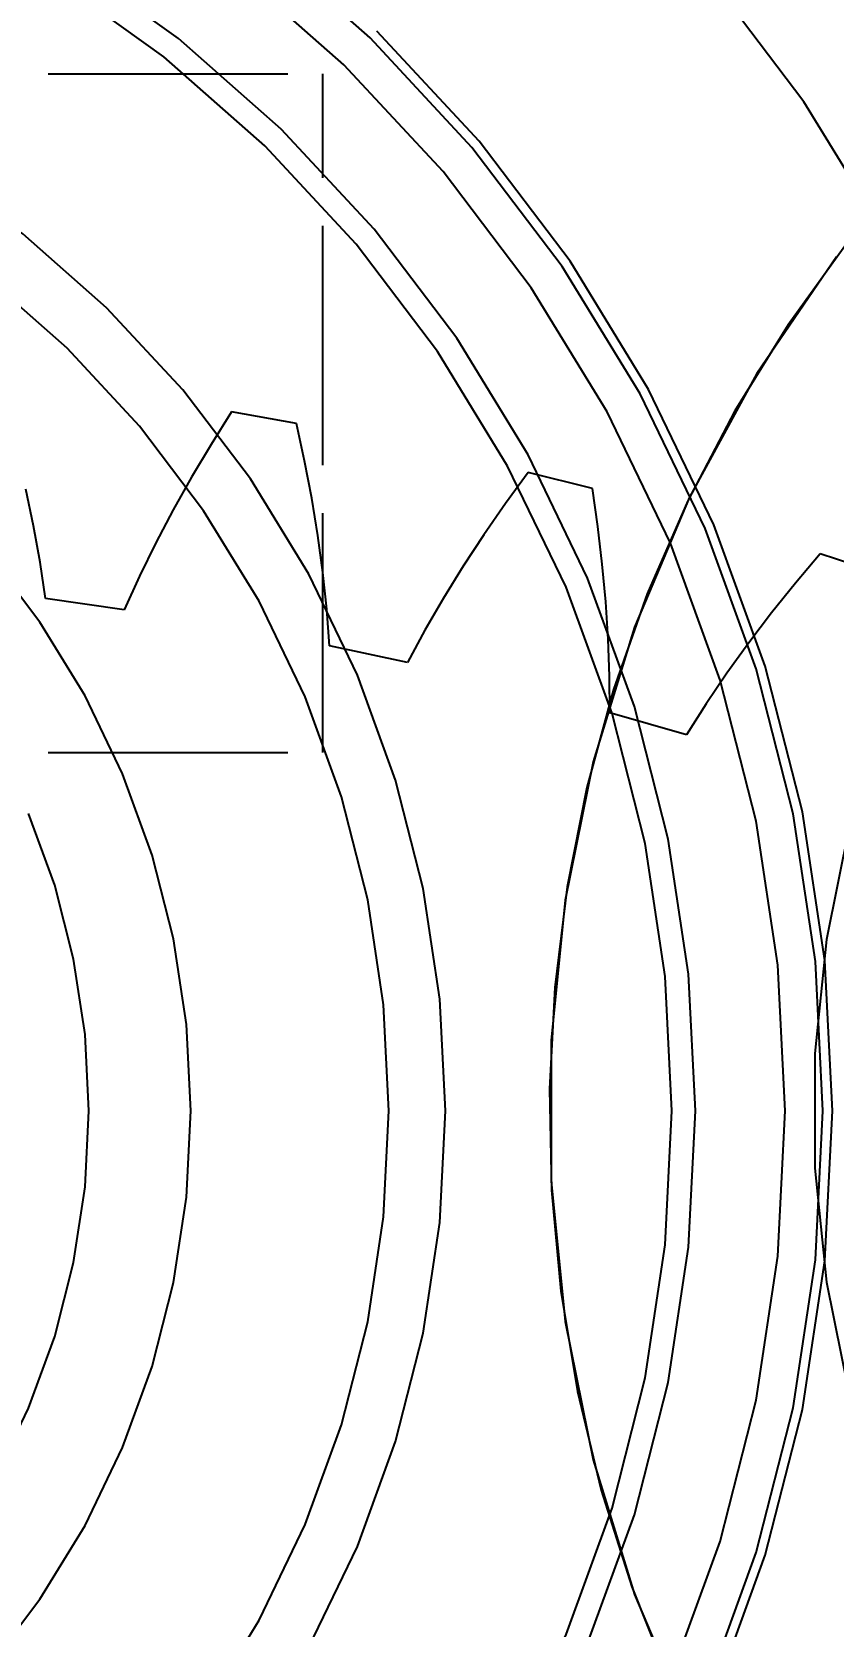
# Model space of a CAD drawing. Header units: millimetres. Extents: x -9 to 234, y -53 to 196.
# Drawn here: x 29.01 to 33.25, y 142.97 to 151.42 of the extents above; entities that cross this region are included whole.
import ezdxf

# ---------------------------------------------------------------- set-up
doc = ezdxf.new("R2010")
doc.units = ezdxf.units.MM
doc.linetypes.add('DASHED', pattern=[1.524, 1.27, -0.254])
doc.layers.add('DIMS', color=3, linetype='CONTINUOUS')
doc.layers.add('HIDDEN', color=8, linetype='DASHED')
doc.styles.add('OpenSansCondensed-Light', font='OpenSansCondensed-Light.ttf')
doc.dimstyles.new('EZDXF', dxfattribs={"dimtxt": 0.25, "dimasz": 0.175, "dimexe": 0.375, "dimexo": 0.125, "dimgap": 0.1, "dimtad": 1, "dimlfac": 100, "dimzin": 12, "dimdsep": 46, "dimtxsty": 'OpenSansCondensed-Light', "dimblk": 'ARCHTICK', "dimcen": 2.5, "dimazin": 3, "dimtfac": 0.5, "dimtmove": 2, "dimatfit": 3})

# ---------------------------------------------------------------- blocks, each defined once
blk = doc.blocks.new('_ARCHTICK')
at = {"color": 0, "linetype": 'BYBLOCK', "const_width": 0.15}
blk.add_lwpolyline([(-0.5, -0.5), (0.5, 0.5)], dxfattribs=at)

msp = doc.modelspace()

# ---------------------------------------------------------------- linework, layer by layer
at = {"layer": 'HIDDEN'}
for points in [[(33.2, 145.7), (33.16049, 146.49156), (33.04237, 147.27526), (32.8468, 148.0433), (32.57574, 148.78806), (32.23186, 149.50212), (31.8186, 150.17839), (31.34005, 150.81016), (30.80098, 151.39114), (30.20674, 151.91556)], [(33.2, 145.7), (33.16049, 146.49156), (33.04237, 147.27526), (32.8468, 148.0433), (32.57574, 148.78806), (32.23186, 149.50212), (31.8186, 150.17839), (31.34005, 150.81016), (30.80098, 151.39114), (30.20674, 151.91556)], [(32.52426, 145.7), (32.48812, 146.42428), (32.38003, 147.14137), (32.20109, 147.84413), (31.95306, 148.52558), (31.63842, 149.17895), (31.26028, 149.79774), (30.82241, 150.37581), (30.32916, 150.9074), (29.78543, 151.38725), (29.19662, 151.81057)], [(33.5931, 150.24341), (33.09927, 151.05154), (32.52742, 151.80648)], [(33.5931, 150.24341), (33.09927, 151.05154), (32.52742, 151.80648)], [(32.4, 145.7), (32.36447, 146.41191), (32.25823, 147.11674), (32.08235, 147.8075), (31.83855, 148.47731), (31.52928, 149.11952), (31.15761, 149.72774), (30.72722, 150.29593), (30.24239, 150.81845), (29.70795, 151.2901), (29.12921, 151.70619)], [(33, 145.7), (32.96149, 146.47165), (32.84634, 147.23563), (32.65569, 147.98435), (32.39144, 148.71037), (32.05622, 149.40647), (31.65335, 150.06573), (31.18684, 150.6816), (30.66134, 151.24797), (30.08205, 151.75919)], [(33, 145.7), (32.96149, 146.47165), (32.84634, 147.23563), (32.65569, 147.98435), (32.39144, 148.71037), (32.05622, 149.40647), (31.65335, 150.06573), (31.18684, 150.6816), (30.66134, 151.24797), (30.08205, 151.75919)], [(31.2, 145.7), (31.17043, 146.29243), (31.08203, 146.87897), (30.93566, 147.45379), (30.73278, 148.01119), (30.47542, 148.54561), (30.16612, 149.05175), (29.80796, 149.52459), (29.40451, 149.95941), (28.95976, 150.3519), (28.47815, 150.69815), (27.96445, 150.99474), (27.42378, 151.2387), (26.8615, 151.42761)], [(31.2, 145.7), (31.17043, 146.29243), (31.08203, 146.87897), (30.93566, 147.45379), (30.73278, 148.01119), (30.47542, 148.54561), (30.16612, 149.05175), (29.80796, 149.52459), (29.40451, 149.95941), (28.95976, 150.3519), (28.47815, 150.69815), (27.96445, 150.99474), (27.42378, 151.2387), (26.8615, 151.42761)], [(33.25, 145.7), (33.21025, 146.49654), (33.09138, 147.28517), (32.89458, 148.05804), (32.62181, 148.80748), (32.27577, 149.52603), (31.85991, 150.20656), (31.37836, 150.8423), (30.83589, 151.42693)], [(33.25, 145.7), (33.21025, 146.49654), (33.09138, 147.28517), (32.89458, 148.05804), (32.62181, 148.80748), (32.27577, 149.52603), (31.85991, 150.20656), (31.37836, 150.8423), (30.83589, 151.42693)], [(33.25, 145.7), (33.21025, 146.49654), (33.09138, 147.28517), (32.89458, 148.05804), (32.62181, 148.80748), (32.27577, 149.52603), (31.85991, 150.20656), (31.37836, 150.8423), (30.83589, 151.42693)], [(33.25, 145.7), (33.21025, 146.49654), (33.09138, 147.28517), (32.89458, 148.05804), (32.62181, 148.80748), (32.27577, 149.52603), (31.85991, 150.20656), (31.37836, 150.8423), (30.83589, 151.42693)], [(19.95, 151.2), (30.55, 151.2)], [(19.95, 151.2), (30.55, 151.2)], [(30.55, 147.6), (30.55, 151.2)], [(30.55, 147.6), (30.55, 151.2)], [(33.33061, 150.30552), (33.01567, 149.86931), (32.73282, 149.41165), (32.4835, 148.93489), (32.269, 148.44148), (32.09043, 147.93396), (31.9487, 147.41495), (31.84454, 146.88711), (31.7785, 146.35316), (31.75089, 145.81585), (31.76188, 145.27795), (31.81141, 144.74222), (31.89921, 144.21141), (32.02484, 143.68827), (32.18765, 143.17548), (32.3868, 142.67568), (32.62127, 142.19144), (32.88985, 141.72526), (33.19117, 141.27953), (33.52366, 140.85655)], [(33.27151, 150.22853), (32.85032, 149.61076), (32.49273, 148.95413), (32.20231, 148.26515), (31.98192, 147.55068), (31.83377, 146.81782), (31.75932, 146.07384), (31.75932, 145.32616), (31.83377, 144.58218), (31.98192, 143.84932), (32.20231, 143.13485), (32.49273, 142.44587), (32.85032, 141.78924), (33.27151, 141.17147)], [(30.9, 145.7), (30.87192, 146.26256), (30.78797, 146.81953), (30.64899, 147.36537), (30.45634, 147.89466), (30.21195, 148.40213), (29.91825, 148.88276), (29.57815, 149.33175), (29.19504, 149.74465), (28.77272, 150.11735)], [(30.9, 145.7), (30.87192, 146.26256), (30.78797, 146.81953), (30.64899, 147.36537), (30.45634, 147.89466), (30.21195, 148.40213), (29.91825, 148.88276), (29.57815, 149.33175), (29.19504, 149.74465), (28.77272, 150.11735)], [(30.06552, 149.4064), (29.95761, 149.23431)], [(30.06552, 149.4064), (29.95761, 149.23431)], [(30.41083, 149.34552), (30.06552, 149.4064)], [(30.41083, 149.34552), (30.06552, 149.4064)], [(30.45338, 149.14689), (30.41083, 149.34552)], [(30.45338, 149.14689), (30.41083, 149.34552)], [(29.95761, 149.23431), (29.85464, 149.06114)], [(29.95761, 149.23431), (29.85464, 149.06114)], [(30.49091, 148.94895), (30.45338, 149.14689)], [(30.49091, 148.94895), (30.45338, 149.14689)], [(31.63831, 149.08461), (31.51866, 148.92046)], [(31.63831, 149.08461), (31.51866, 148.92046)], [(31.97854, 148.99978), (31.63831, 149.08461)], [(31.97854, 148.99978), (31.63831, 149.08461)], [(29.01684, 148.80263), (28.97636, 148.9966)], [(29.01684, 148.80263), (28.97636, 148.9966)], [(29.85464, 149.06114), (29.75684, 148.88691)], [(29.85464, 149.06114), (29.75684, 148.88691)], [(32.00712, 148.79867), (31.97854, 148.99978)], [(32.00712, 148.79867), (31.97854, 148.99978)], [(30.52322, 148.75177), (30.49091, 148.94895)], [(30.52322, 148.75177), (30.49091, 148.94895)], [(31.51866, 148.92046), (31.40386, 148.75489)], [(31.51866, 148.92046), (31.40386, 148.75489)], [(29.75684, 148.88691), (29.66446, 148.71161)], [(29.75684, 148.88691), (29.66446, 148.71161)], [(29.05147, 148.60923), (29.01684, 148.80263)], [(29.05147, 148.60923), (29.01684, 148.80263)], [(30.55007, 148.55546), (30.52322, 148.75177)], [(30.55007, 148.55546), (30.52322, 148.75177)], [(31.40386, 148.75489), (31.29414, 148.58791)], [(31.40386, 148.75489), (31.29414, 148.58791)], [(32.03075, 148.59859), (32.00712, 148.79867)], [(32.03075, 148.59859), (32.00712, 148.79867)], [(29.66446, 148.71161), (29.57786, 148.53525)], [(29.66446, 148.71161), (29.57786, 148.53525)], [(29.85, 145.7), (29.82714, 146.15801), (29.75879, 146.61147), (29.64563, 147.05587), (29.48879, 147.4868), (29.28982, 147.89997), (29.0507, 148.29127), (28.7738, 148.65682)], [(29.85, 145.7), (29.82714, 146.15801), (29.75879, 146.61147), (29.64563, 147.05587), (29.48879, 147.4868), (29.28982, 147.89997), (29.0507, 148.29127), (28.7738, 148.65682)], [(29.07983, 148.41649), (29.05147, 148.60923)], [(29.07983, 148.41649), (29.05147, 148.60923)], [(31.29414, 148.58791), (31.18977, 148.41949)], [(31.29414, 148.58791), (31.18977, 148.41949)], [(32.04923, 148.39964), (32.03075, 148.59859)], [(32.04923, 148.39964), (32.03075, 148.59859)], [(33.18483, 148.65388), (33.05402, 148.49848)], [(33.18483, 148.65388), (33.05402, 148.49848)], [(33.51831, 148.54553), (33.18483, 148.65388)], [(33.51831, 148.54553), (33.18483, 148.65388)], [(29.57786, 148.53525), (29.49747, 148.3578)], [(29.57786, 148.53525), (29.49747, 148.3578)], [(30.57113, 148.36011), (30.55007, 148.55546)], [(30.57113, 148.36011), (30.55007, 148.55546)], [(33.05402, 148.49848), (32.92795, 148.34132)], [(33.05402, 148.49848), (32.92795, 148.34132)], [(29.49747, 148.3578), (29.07983, 148.41649)], [(29.49747, 148.3578), (29.07983, 148.41649)], [(31.18977, 148.41949), (31.09107, 148.2496)], [(31.18977, 148.41949), (31.09107, 148.2496)], [(30.58598, 148.16587), (30.57113, 148.36011)], [(30.58598, 148.16587), (30.57113, 148.36011)], [(32.06232, 148.20193), (32.04923, 148.39964)], [(32.06232, 148.20193), (32.04923, 148.39964)], [(32.92795, 148.34132), (32.80685, 148.1824)], [(32.92795, 148.34132), (32.80685, 148.1824)], [(31.09107, 148.2496), (30.9985, 148.07818)], [(31.09107, 148.2496), (30.9985, 148.07818)], [(30.9985, 148.07818), (30.58598, 148.16587)], [(30.9985, 148.07818), (30.58598, 148.16587)], [(32.06971, 148.0056), (32.06232, 148.20193)], [(32.06971, 148.0056), (32.06232, 148.20193)], [(32.80685, 148.1824), (32.69098, 148.02167)], [(32.80685, 148.1824), (32.69098, 148.02167)], [(32.07097, 147.81079), (32.06971, 148.0056)], [(32.07097, 147.81079), (32.06971, 148.0056)], [(32.69098, 148.02167), (32.58068, 147.85908)], [(32.69098, 148.02167), (32.58068, 147.85908)], [(32.58068, 147.85908), (32.47637, 147.69454)], [(32.58068, 147.85908), (32.47637, 147.69454)], [(32.47637, 147.69454), (32.07097, 147.81079)], [(32.47637, 147.69454), (32.07097, 147.81079)], [(19.95, 147.6), (30.55, 147.6)], [(19.95, 147.6), (30.55, 147.6)], [(29.31, 145.7), (29.28982, 146.10425), (29.2295, 146.50447), (29.12963, 146.89671), (28.99119, 147.27705)], [(29.31, 145.7), (29.28982, 146.10425), (29.2295, 146.50447), (29.12963, 146.89671), (28.99119, 147.27705)], [(29.31, 145.7), (29.28982, 146.10425), (29.2295, 146.50447), (29.12963, 146.89671), (28.99119, 147.27705)], [(29.31, 145.7), (29.28982, 146.10425), (29.2295, 146.50447), (29.12963, 146.89671), (28.99119, 147.27705)], [(33.33863, 147.20522), (33.21813, 146.60916), (33.15758, 146.00406), (33.15758, 145.39594), (33.21813, 144.79084), (33.33863, 144.19478)], [(33.33863, 147.20522), (33.21813, 146.60916), (33.15758, 146.00406), (33.15758, 145.39594), (33.21813, 144.79084), (33.33863, 144.19478)], [(20.43672, 140.24589), (21.00369, 139.79375), (21.61287, 139.4003), (22.25819, 139.06947), (22.93324, 138.80453), (23.63132, 138.60812), (24.34549, 138.48219), (25.06865, 138.428), (25.79361, 138.44608), (26.51316, 138.53625), (27.22017, 138.69762), (27.90759, 138.92858), (28.5686, 139.22684), (29.19662, 139.58943), (29.78543, 140.01275), (30.32916, 140.4926), (30.82241, 141.02419), (31.26028, 141.60226), (31.63842, 142.22105), (31.95306, 142.87442), (32.20109, 143.55587), (32.38003, 144.25863), (32.48812, 144.97572), (32.52426, 145.7)], [(20.51895, 140.33906), (21.07623, 139.89464), (21.675, 139.50792), (22.3093, 139.18273), (22.97282, 138.92232), (23.65898, 138.72927), (24.36094, 138.60549), (25.07175, 138.55222), (25.78432, 138.56999), (26.49158, 138.65862), (27.18651, 138.81724), (27.86219, 139.04425), (28.51191, 139.33742), (29.12921, 139.69381), (29.70795, 140.1099), (30.24239, 140.58155), (30.72722, 141.10407), (31.15761, 141.67226), (31.52928, 142.28048), (31.83855, 142.92269), (32.08235, 143.5925), (32.25823, 144.28326), (32.36447, 144.98809), (32.4, 145.7)], [(25.82916, 137.97167), (26.59577, 138.06774), (27.34901, 138.23966), (28.08139, 138.48573), (28.78563, 138.80349), (29.45473, 139.1898), (30.08205, 139.64081), (30.66134, 140.15203), (31.18684, 140.7184), (31.65335, 141.33427), (32.05622, 141.99353), (32.39144, 142.68963), (32.65569, 143.41565), (32.84634, 144.16437), (32.96149, 144.92835), (33, 145.7)], [(25.82916, 137.97167), (26.59577, 138.06774), (27.34901, 138.23966), (28.08139, 138.48573), (28.78563, 138.80349), (29.45473, 139.1898), (30.08205, 139.64081), (30.66134, 140.15203), (31.18684, 140.7184), (31.65335, 141.33427), (32.05622, 141.99353), (32.39144, 142.68963), (32.65569, 143.41565), (32.84634, 144.16437), (32.96149, 144.92835), (33, 145.7)], [(26.6305, 137.87078), (27.40318, 138.04714), (28.15446, 138.29955), (28.87687, 138.62552), (29.56324, 139.02179), (30.20674, 139.48444), (30.80098, 140.00886), (31.34005, 140.58984), (31.8186, 141.22161), (32.23186, 141.89788), (32.57574, 142.61194), (32.8468, 143.3567), (33.04237, 144.12474), (33.16049, 144.90844), (33.2, 145.7)], [(26.6305, 137.87078), (27.40318, 138.04714), (28.15446, 138.29955), (28.87687, 138.62552), (29.56324, 139.02179), (30.20674, 139.48444), (30.80098, 140.00886), (31.34005, 140.58984), (31.8186, 141.22161), (32.23186, 141.89788), (32.57574, 142.61194), (32.8468, 143.3567), (33.04237, 144.12474), (33.16049, 144.90844), (33.2, 145.7)], [(26.63919, 137.82154), (27.41672, 137.99901), (28.17273, 138.25301), (28.89969, 138.58103), (29.59037, 138.97979), (30.23792, 139.44535), (30.83589, 139.97307), (31.37836, 140.5577), (31.85991, 141.19344), (32.27577, 141.87397), (32.62181, 142.59252), (32.89458, 143.34196), (33.09138, 144.11483), (33.21025, 144.90346), (33.25, 145.7)], [(26.63919, 137.82154), (27.41672, 137.99901), (28.17273, 138.25301), (28.89969, 138.58103), (29.59037, 138.97979), (30.23792, 139.44535), (30.83589, 139.97307), (31.37836, 140.5577), (31.85991, 141.19344), (32.27577, 141.87397), (32.62181, 142.59252), (32.89458, 143.34196), (33.09138, 144.11483), (33.21025, 144.90346), (33.25, 145.7)], [(26.63919, 137.82154), (27.41672, 137.99901), (28.17273, 138.25301), (28.89969, 138.58103), (29.59037, 138.97979), (30.23792, 139.44535), (30.83589, 139.97307), (31.37836, 140.5577), (31.85991, 141.19344), (32.27577, 141.87397), (32.62181, 142.59252), (32.89458, 143.34196), (33.09138, 144.11483), (33.21025, 144.90346), (33.25, 145.7)], [(26.63919, 137.82154), (27.41672, 137.99901), (28.17273, 138.25301), (28.89969, 138.58103), (29.59037, 138.97979), (30.23792, 139.44535), (30.83589, 139.97307), (31.37836, 140.5577), (31.85991, 141.19344), (32.27577, 141.87397), (32.62181, 142.59252), (32.89458, 143.34196), (33.09138, 144.11483), (33.21025, 144.90346), (33.25, 145.7)], [(28.08484, 142.79358), (28.36014, 143.09028), (28.60453, 143.41292), (28.81558, 143.75829), (28.99119, 144.12295), (29.12963, 144.50329), (29.2295, 144.89553), (29.28982, 145.29575), (29.31, 145.7)], [(28.08484, 142.79358), (28.36014, 143.09028), (28.60453, 143.41292), (28.81558, 143.75829), (28.99119, 144.12295), (29.12963, 144.50329), (29.2295, 144.89553), (29.28982, 145.29575), (29.31, 145.7)], [(28.08484, 142.79358), (28.36014, 143.09028), (28.60453, 143.41292), (28.81558, 143.75829), (28.99119, 144.12295), (29.12963, 144.50329), (29.2295, 144.89553), (29.28982, 145.29575), (29.31, 145.7)], [(28.08484, 142.79358), (28.36014, 143.09028), (28.60453, 143.41292), (28.81558, 143.75829), (28.99119, 144.12295), (29.12963, 144.50329), (29.2295, 144.89553), (29.28982, 145.29575), (29.31, 145.7)], [(28.7738, 142.74318), (29.0507, 143.10873), (29.28982, 143.50003), (29.48879, 143.9132), (29.64563, 144.34413), (29.75879, 144.78853), (29.82714, 145.24199), (29.85, 145.7)], [(28.7738, 142.74318), (29.0507, 143.10873), (29.28982, 143.50003), (29.48879, 143.9132), (29.64563, 144.34413), (29.75879, 144.78853), (29.82714, 145.24199), (29.85, 145.7)], [(29.91825, 142.51724), (30.21195, 142.99787), (30.45634, 143.50534), (30.64899, 144.03463), (30.78797, 144.58047), (30.87192, 145.13744), (30.9, 145.7)], [(29.91825, 142.51724), (30.21195, 142.99787), (30.45634, 143.50534), (30.64899, 144.03463), (30.78797, 144.58047), (30.87192, 145.13744), (30.9, 145.7)], [(30.47542, 142.85439), (30.73278, 143.38881), (30.93566, 143.94621), (31.08203, 144.52103), (31.17043, 145.10757), (31.2, 145.7)], [(30.47542, 142.85439), (30.73278, 143.38881), (30.93566, 143.94621), (31.08203, 144.52103), (31.17043, 145.10757), (31.2, 145.7)]]:
    msp.add_lwpolyline(points, dxfattribs=at)

# ---------------------------------------------------------------- dimensions: what is measured, and where the dimension line sits
at = {"layer": 'DIMS'}
msp.add_linear_dim(base=(25.25, 174.7), p1=(25.25, 145.7), p2=(39.25, 145.7), dimstyle='EZDXF', override={"dimtxt": 1.6, "dimasz": 1, "dimexe": 0.6, "dimexo": 0.5, "dimdec": 2}, dxfattribs=at).render()

doc.saveas('drawing.dxf')
